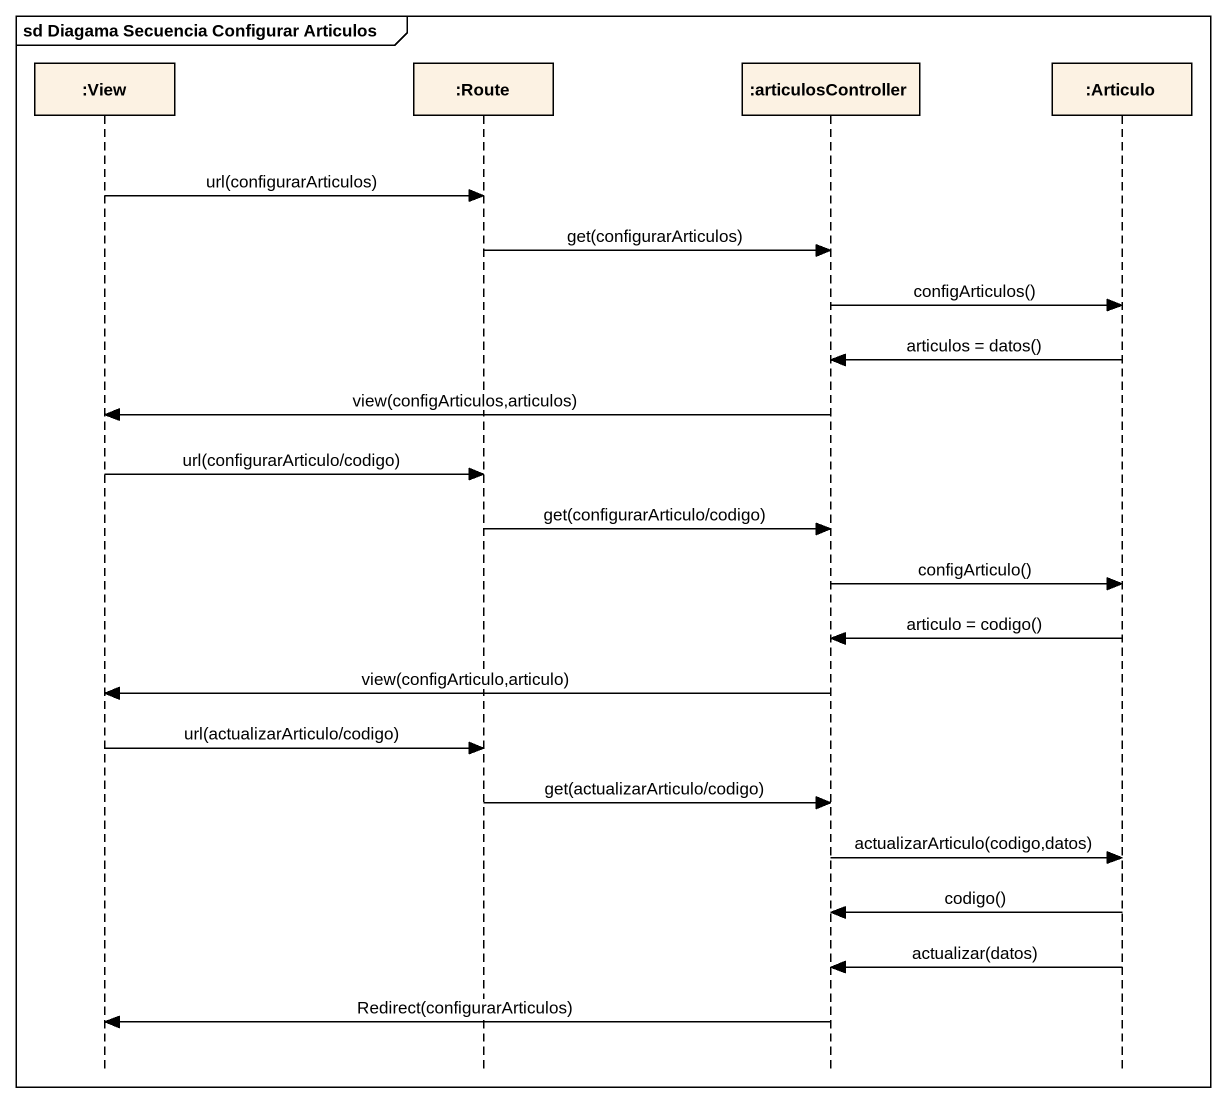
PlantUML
@startuml
mainframe sd Diagama Secuencia Configurar Articulos
hide footbox
participant ":View" as View
participant ":Route" as Route
participant ":articulosController" as articulosController
participant ":Articulo" as Articulo

View -> Route : url(configurarArticulos)
Route -> articulosController : get(configurarArticulos)
articulosController -> Articulo : configArticulos()
Articulo -> articulosController : articulos = datos()
articulosController -> View : view(configArticulos,articulos)
View -> Route : url(configurarArticulo/codigo)
Route -> articulosController : get(configurarArticulo/codigo)
articulosController -> Articulo : configArticulo()
Articulo -> articulosController : articulo = codigo()
articulosController -> View : view(configArticulo,articulo)
View -> Route : url(actualizarArticulo/codigo)
Route -> articulosController : get(actualizarArticulo/codigo)
articulosController -> Articulo : actualizarArticulo(codigo,datos)
Articulo -> articulosController : codigo()
Articulo -> articulosController : actualizar(datos)
articulosController -> View : Redirect(configurarArticulos)
@enduml
